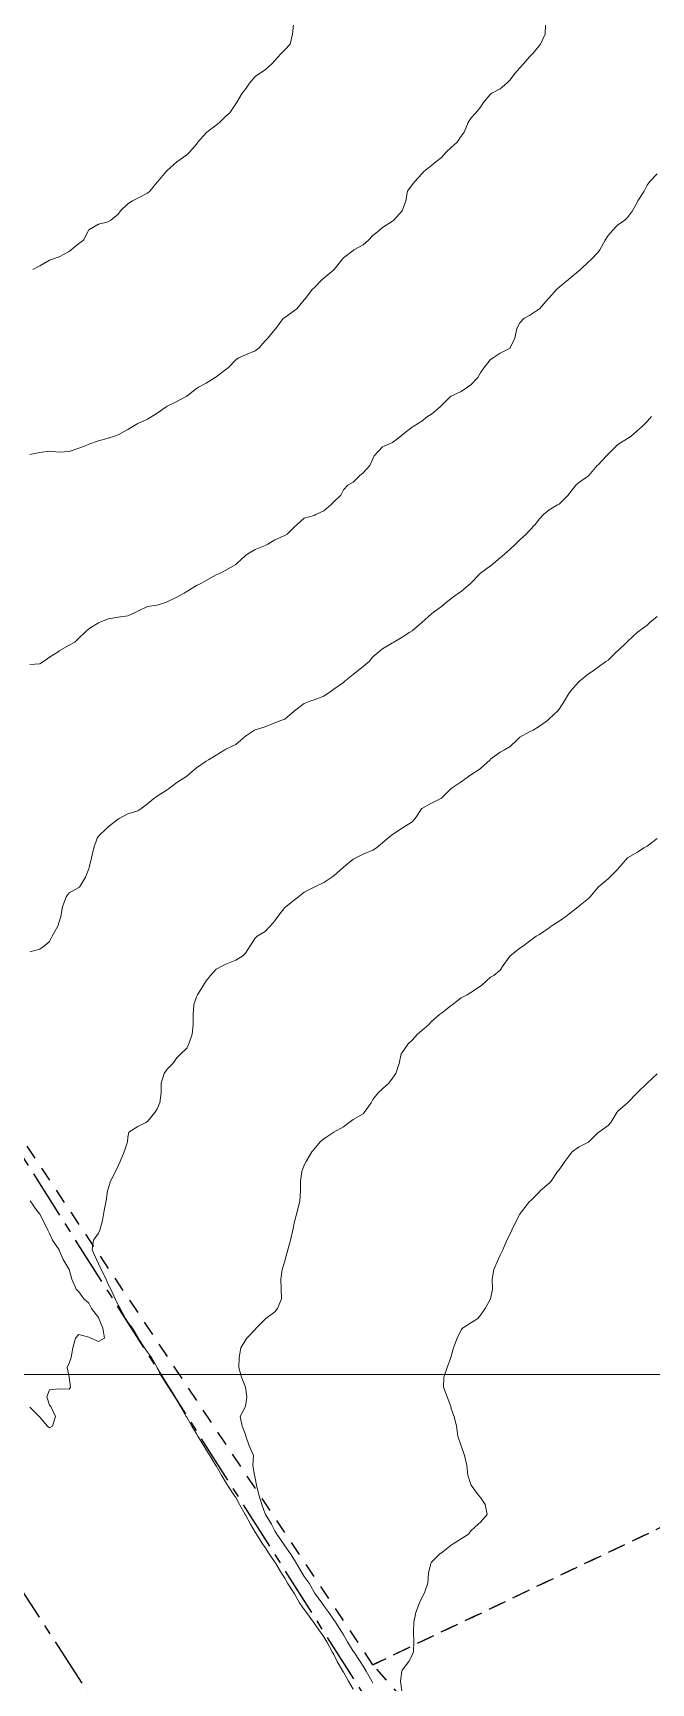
# Model space of a CAD drawing. Header units: centimetres. Extents: x 0 to 642158, y -847 to 649707.
# Drawn here: x 617588.9 to 617620.4, y 620771.7 to 620855.8 of the extents above; entities that cross this region are included whole.
import ezdxf

# ---------------------------------------------------------------- set-up
doc = ezdxf.new("R2010")
doc.units = ezdxf.units.CM
doc.header["$MEASUREMENT"] = 0
doc.linetypes.add('CENTERX2', pattern=[4, 2.5, -0.5, 0.5, -0.5])
doc.linetypes.add('JIS_02_0.7', pattern=[1.35, 0.75, -0.6])
for name, color, linetype, lineweight in [('MEV_grille', 254, 'Continuous', 9), ('WAL_parcellaire agricole', 7, 'JIS_02_0.7', 25), ('WAL_topographie 0.5', 253, 'Continuous', 20)]:
    doc.layers.add(name, color=color, linetype=linetype, lineweight=lineweight)
doc.layers.add('SPW_parcellaire cadastral', color=7, linetype='CENTERX2', lineweight=25, true_color=0xff0542)

# ---------------------------------------------------------------- blocks, each defined once
blk = doc.blocks.new('*U114')
at = {"layer": 'MEV_grille', "transparency": 33554687}
blk.add_lwpolyline([(-1338.461, 0), (1338.461, 0)], dxfattribs=at)
blk = doc.blocks.new('*U115')
at = {"layer": 'MEV_grille', "color": 0, "linetype": 'ByBlock', "lineweight": -2, "transparency": 16777216}
blk.add_blockref('*U114', (0, -1600), dxfattribs=at)

msp = doc.modelspace()

# ---------------------------------------------------------------- linework, layer by layer
at = {"layer": 'SPW_parcellaire cadastral'}
for points in [[(617779.335, 620865.112), (617770.644, 620841.831), (617609.563, 620765.114), (617530.476, 620889.801), (617510.399, 620919.604), (617480.638, 620965.028), (617603.182, 621024.128), (617779.335, 620865.112)], [(617404.956, 620754.186), (617454.845, 620780.014), (617546.487, 620840.855), (617597.653, 620762.022), (617447.371, 620685.97), (617443.362, 620692.406), (617418.115, 620733.491), (617404.956, 620754.186)]]:
    msp.add_lwpolyline(points, dxfattribs=at)
at = {"layer": 'WAL_parcellaire agricole'}
for points in [[(617606.254, 620772.588), (617583.209, 620807.127), (617562.997, 620838.083), (617550.328, 620858.664), (617703.526, 620935.515), (617753.864, 620890.105), (617779.241, 620867.358), (617776.118, 620853.607), (617606.254, 620772.588)], [(617776.118, 620853.607), (617772.177, 620842.379), (617767.87, 620840.982), (617613.163, 620764.688), (617606.254, 620772.588), (617776.118, 620853.607)]]:
    msp.add_lwpolyline(points, dxfattribs=at)
at = {"layer": 'WAL_topographie 0.5'}
for points in [[(617615.067, 620856.25), (617615.036, 620855.75), (617614.807, 620855.25), (617614.75, 620855.185), (617614.395, 620854.75), (617614.25, 620854.605), (617613.936, 620854.25), (617613.75, 620854.039), (617613.488, 620853.75), (617613.25, 620853.427), (617613.093, 620853.25), (617612.75, 620852.964), (617612.321, 620852.75), (617612.25, 620852.692), (617611.879, 620852.25), (617611.75, 620852.04), (617611.5, 620851.75), (617611.25, 620851.475), (617611.105, 620851.25), (617610.903, 620850.75), (617610.75, 620850.56), (617610.546, 620850.25), (617610.25, 620849.979), (617610.016, 620849.75), (617609.75, 620849.472), (617609.464, 620849.25), (617609.25, 620849.053), (617608.853, 620848.75), (617608.75, 620848.625), (617608.39, 620848.25), (617608.25, 620848.066), (617608.01, 620847.75), (617607.93, 620847.25), (617607.75, 620846.75), (617607.75, 620846.75), (617607.3, 620846.25), (617607.25, 620846.213), (617606.75, 620845.9), (617606.574, 620845.75), (617606.25, 620845.482), (617606.029, 620845.25), (617605.75, 620845.01), (617605.286, 620844.75), (617605.25, 620844.729), (617604.75, 620844.35), (617604.667, 620844.25), (617604.272, 620843.75), (617604.25, 620843.73), (617603.75, 620843.316), (617603.665, 620843.25), (617603.25, 620842.825), (617603.164, 620842.75), (617602.787, 620842.25), (617602.75, 620842.21), (617602.367, 620841.75), (617602.25, 620841.658), (617601.75, 620841.303), (617601.681, 620841.25), (617601.298, 620840.75), (617601.25, 620840.685), (617600.893, 620840.25), (617600.75, 620840.112), (617600.45, 620839.75), (617600.25, 620839.607), (617599.75, 620839.403), (617599.393, 620839.25), (617599.25, 620839.153), (617598.882, 620838.75), (617598.75, 620838.652), (617598.25, 620838.277), (617598.208, 620838.25), (617597.75, 620837.961), (617597.35, 620837.75), (617597.25, 620837.689), (617596.75, 620837.292), (617596.694, 620837.25), (617596.25, 620837.024), (617595.75, 620836.789), (617595.694, 620836.75), (617595.25, 620836.417), (617594.974, 620836.25), (617594.75, 620836.127), (617594.25, 620835.893), (617594.009, 620835.75), (617593.75, 620835.594), (617593.25, 620835.317), (617593.063, 620835.25), (617592.75, 620835.154), (617592.25, 620835.02), (617591.75, 620834.837), (617591.54, 620834.75), (617591.25, 620834.633), (617590.75, 620834.473), (617590.25, 620834.429), (617589.75, 620834.492), (617589.25, 620834.421), (617588.75, 620834.314)], [(617602.2, 620856.25), (617602.145, 620855.75), (617602.028, 620855.25), (617601.75, 620854.964), (617601.553, 620854.75), (617601.25, 620854.421), (617601.088, 620854.25), (617600.75, 620853.938), (617600.462, 620853.75), (617600.25, 620853.593), (617599.95, 620853.25), (617599.75, 620852.954), (617599.573, 620852.75), (617599.283, 620852.25), (617599.25, 620852.2), (617598.95, 620851.75), (617598.75, 620851.574), (617598.417, 620851.25), (617598.25, 620851.122), (617597.779, 620850.75), (617597.75, 620850.723), (617597.323, 620850.25), (617597.25, 620850.153), (617596.912, 620849.75), (617596.75, 620849.596), (617596.25, 620849.25), (617596.25, 620849.25), (617595.75, 620848.8), (617595.706, 620848.75), (617595.28, 620848.25), (617595.25, 620848.214), (617594.868, 620847.75), (617594.75, 620847.645), (617594.25, 620847.39), (617593.989, 620847.25), (617593.75, 620847.101), (617593.368, 620846.75), (617593.25, 620846.576), (617592.855, 620846.25), (617592.75, 620846.181), (617592.25, 620846.067), (617591.75, 620845.771), (617591.735, 620845.75), (617591.477, 620845.25), (617591.25, 620845.078), (617590.854, 620844.75), (617590.75, 620844.669), (617590.25, 620844.399), (617589.792, 620844.25), (617589.75, 620844.235), (617589.25, 620843.944), (617588.897, 620843.75)], [(617620.75, 620848.636), (617620.385, 620848.25), (617620.25, 620848.058), (617620.09, 620847.75), (617619.776, 620847.25), (617619.75, 620847.202), (617619.493, 620846.75), (617619.25, 620846.404), (617619.096, 620846.25), (617618.75, 620846.025), (617618.482, 620845.75), (617618.25, 620845.486), (617618.108, 620845.25), (617617.838, 620844.75), (617617.75, 620844.635), (617617.375, 620844.25), (617617.25, 620844.144), (617616.839, 620843.75), (617616.75, 620843.67), (617616.25, 620843.268), (617616.226, 620843.25), (617615.75, 620842.86), (617615.633, 620842.75), (617615.25, 620842.311), (617615.202, 620842.25), (617614.75, 620841.75), (617614.75, 620841.75), (617614.25, 620841.405), (617613.955, 620841.25), (617613.75, 620841.036), (617613.592, 620840.75), (617613.487, 620840.25), (617613.262, 620839.75), (617613.25, 620839.738), (617612.75, 620839.492), (617612.386, 620839.25), (617612.25, 620839.171), (617611.936, 620838.75), (617611.75, 620838.479), (617611.599, 620838.25), (617611.25, 620837.872), (617611.083, 620837.75), (617610.75, 620837.528), (617610.25, 620837.285), (617610.2, 620837.25), (617609.75, 620836.821), (617609.679, 620836.75), (617609.25, 620836.375), (617609.043, 620836.25), (617608.75, 620836.02), (617608.315, 620835.75), (617608.25, 620835.705), (617607.75, 620835.318), (617607.674, 620835.25), (617607.25, 620834.932), (617606.829, 620834.75), (617606.75, 620834.703), (617606.311, 620834.25), (617606.25, 620834.096), (617606.089, 620833.75), (617605.75, 620833.385), (617605.591, 620833.25), (617605.25, 620832.909), (617604.981, 620832.75), (617604.75, 620832.519), (617604.61, 620832.25), (617604.25, 620831.904), (617604.112, 620831.75), (617603.75, 620831.45), (617603.338, 620831.25), (617603.25, 620831.213), (617602.75, 620831.067), (617602.385, 620830.75), (617602.25, 620830.629), (617601.871, 620830.25), (617601.75, 620830.185), (617601.25, 620829.956), (617600.898, 620829.75), (617600.75, 620829.668), (617600.25, 620829.464), (617599.875, 620829.25), (617599.75, 620829.173), (617599.304, 620828.75), (617599.25, 620828.706), (617598.75, 620828.42), (617598.424, 620828.25), (617598.25, 620828.172), (617597.75, 620827.891), (617597.5, 620827.75), (617597.25, 620827.63), (617596.75, 620827.332), (617596.629, 620827.25), (617596.25, 620827.042), (617595.75, 620826.801), (617595.611, 620826.75), (617595.25, 620826.638), (617594.75, 620826.556), (617594.25, 620826.333), (617594.115, 620826.25), (617593.75, 620826.092), (617593.25, 620826.014), (617592.75, 620825.94), (617592.279, 620825.75), (617592.25, 620825.732), (617591.75, 620825.417), (617591.575, 620825.25), (617591.25, 620824.94), (617591.05, 620824.75), (617590.75, 620824.588), (617590.25, 620824.302), (617590.185, 620824.25), (617589.75, 620823.987), (617589.44, 620823.75), (617589.25, 620823.644), (617588.75, 620823.601)], [(617620.475, 620836.25), (617620.25, 620835.993), (617619.992, 620835.75), (617619.75, 620835.534), (617619.432, 620835.25), (617619.25, 620835.137), (617618.75, 620834.823), (617618.667, 620834.75), (617618.25, 620834.333), (617618.172, 620834.25), (617617.75, 620833.798), (617617.703, 620833.75), (617617.276, 620833.25), (617617.25, 620833.226), (617616.75, 620832.864), (617616.615, 620832.75), (617616.25, 620832.3), (617616.209, 620832.25), (617615.75, 620831.791), (617615.678, 620831.75), (617615.25, 620831.5), (617614.96, 620831.25), (617614.75, 620831.04), (617614.525, 620830.75), (617614.25, 620830.436), (617614.069, 620830.25), (617613.75, 620829.963), (617613.537, 620829.75), (617613.25, 620829.489), (617612.988, 620829.25), (617612.75, 620829.048), (617612.4, 620828.75), (617612.25, 620828.635), (617611.75, 620828.272), (617611.725, 620828.25), (617611.25, 620827.75), (617611.25, 620827.75), (617610.75, 620827.331), (617610.625, 620827.25), (617610.25, 620826.974), (617609.967, 620826.75), (617609.75, 620826.564), (617609.327, 620826.25), (617609.25, 620826.191), (617608.75, 620825.75), (617608.75, 620825.75), (617608.25, 620825.314), (617608.141, 620825.25), (617607.75, 620824.993), (617607.325, 620824.75), (617607.25, 620824.702), (617606.75, 620824.411), (617606.558, 620824.25), (617606.25, 620823.992), (617606.058, 620823.75), (617605.75, 620823.495), (617605.439, 620823.25), (617605.25, 620823.087), (617604.824, 620822.75), (617604.75, 620822.687), (617604.25, 620822.353), (617604.129, 620822.25), (617603.75, 620821.995), (617603.25, 620821.803), (617603.083, 620821.75), (617602.75, 620821.62), (617602.25, 620821.25), (617602.25, 620821.25), (617601.75, 620820.825), (617601.562, 620820.75), (617601.25, 620820.622), (617600.75, 620820.424), (617600.25, 620820.278), (617600.202, 620820.25), (617599.75, 620819.952), (617599.506, 620819.75), (617599.25, 620819.528), (617598.75, 620819.28), (617598.698, 620819.25), (617598.25, 620818.973), (617597.861, 620818.75), (617597.75, 620818.679), (617597.25, 620818.333), (617597.147, 620818.25), (617596.75, 620817.904), (617596.519, 620817.75), (617596.25, 620817.587), (617595.797, 620817.25), (617595.75, 620817.212), (617595.25, 620816.893), (617595.058, 620816.75), (617594.75, 620816.5), (617594.417, 620816.25), (617594.25, 620816.142), (617593.75, 620815.984), (617593.309, 620815.75), (617593.25, 620815.717), (617592.75, 620815.33), (617592.676, 620815.25), (617592.25, 620814.854), (617592.175, 620814.75), (617592.005, 620814.25), (617591.89, 620813.75), (617591.767, 620813.25), (617591.75, 620813.175), (617591.59, 620812.75), (617591.278, 620812.25), (617591.25, 620812.222), (617590.75, 620811.964), (617590.592, 620811.75), (617590.411, 620811.25), (617590.33, 620810.75), (617590.25, 620810.475), (617590.168, 620810.25), (617589.893, 620809.75), (617589.75, 620809.481), (617589.5, 620809.25), (617589.25, 620809.083), (617588.75, 620808.955)], [(617620.75, 620826.048), (617620.391, 620825.75), (617620.25, 620825.619), (617619.75, 620825.25), (617619.75, 620825.25), (617619.25, 620824.786), (617619.205, 620824.75), (617618.75, 620824.309), (617618.676, 620824.25), (617618.25, 620823.824), (617618.145, 620823.75), (617617.75, 620823.462), (617617.445, 620823.25), (617617.25, 620823.125), (617616.794, 620822.75), (617616.75, 620822.71), (617616.339, 620822.25), (617616.25, 620822.118), (617616.024, 620821.75), (617615.75, 620821.325), (617615.69, 620821.25), (617615.25, 620820.827), (617615.167, 620820.75), (617614.75, 620820.456), (617614.432, 620820.25), (617614.25, 620820.17), (617613.75, 620819.906), (617613.598, 620819.75), (617613.25, 620819.43), (617612.969, 620819.25), (617612.75, 620819.125), (617612.25, 620818.771), (617612.232, 620818.75), (617611.75, 620818.301), (617611.671, 620818.25), (617611.25, 620817.969), (617610.938, 620817.75), (617610.75, 620817.621), (617610.25, 620817.283), (617610.205, 620817.25), (617609.75, 620816.785), (617609.682, 620816.75), (617609.25, 620816.529), (617608.75, 620816.26), (617608.739, 620816.25), (617608.409, 620815.75), (617608.25, 620815.579), (617607.75, 620815.25), (617607.75, 620815.25), (617607.25, 620814.933), (617607.008, 620814.75), (617606.75, 620814.515), (617606.429, 620814.25), (617606.25, 620814.131), (617605.75, 620813.925), (617605.381, 620813.75), (617605.25, 620813.679), (617604.75, 620813.262), (617604.735, 620813.25), (617604.25, 620812.818), (617604.161, 620812.75), (617603.75, 620812.483), (617603.25, 620812.25), (617603.25, 620812.25), (617602.75, 620811.985), (617602.454, 620811.75), (617602.25, 620811.601), (617601.802, 620811.25), (617601.75, 620811.205), (617601.409, 620810.75), (617601.25, 620810.524), (617601.014, 620810.25), (617600.75, 620809.986), (617600.345, 620809.75), (617600.25, 620809.645), (617599.982, 620809.25), (617599.75, 620808.889), (617599.611, 620808.75), (617599.25, 620808.518), (617598.75, 620808.321), (617598.611, 620808.25), (617598.25, 620808.064), (617597.961, 620807.75), (617597.75, 620807.474), (617597.612, 620807.25), (617597.294, 620806.75), (617597.25, 620806.655), (617597.113, 620806.25), (617597.081, 620805.75), (617597.081, 620805.25), (617597.029, 620804.75), (617596.856, 620804.25), (617596.75, 620804.038), (617596.45, 620803.75), (617596.25, 620803.542), (617596.038, 620803.25), (617595.75, 620802.971), (617595.594, 620802.75), (617595.455, 620802.25), (617595.445, 620801.75), (617595.377, 620801.25), (617595.25, 620800.937), (617595.121, 620800.75), (617594.75, 620800.302), (617594.662, 620800.25), (617594.25, 620800.031), (617593.8, 620799.75), (617593.75, 620799.5), (617593.723, 620799.25), (617593.567, 620798.75), (617593.348, 620798.25), (617593.25, 620798.036), (617593.125, 620797.75), (617592.866, 620797.25), (617592.75, 620796.865), (617592.714, 620796.75), (617592.643, 620796.25), (617592.545, 620795.75), (617592.452, 620795.25), (617592.321, 620794.75), (617592.25, 620794.6), (617591.991, 620794.25), (617591.931, 620793.75), (617592.149, 620793.25), (617592.25, 620793.035), (617592.393, 620792.75), (617592.633, 620792.25), (617592.75, 620791.976), (617592.871, 620791.75), (617593.096, 620791.25), (617593.25, 620790.929), (617593.355, 620790.75), (617593.633, 620790.25), (617593.75, 620790.063), (617593.991, 620789.75), (617594.25, 620789.294), (617594.276, 620789.25), (617594.593, 620788.75), (617594.75, 620788.534), (617594.954, 620788.25), (617595.235, 620787.75), (617595.25, 620787.724), (617595.527, 620787.25), (617595.75, 620786.902), (617595.859, 620786.75), (617596.157, 620786.25), (617596.25, 620786.085), (617596.436, 620785.75), (617596.726, 620785.25), (617596.75, 620785.209), (617597.014, 620784.75), (617597.25, 620784.357), (617597.313, 620784.25), (617597.618, 620783.75), (617597.75, 620783.547), (617597.928, 620783.25), (617598.234, 620782.75), (617598.25, 620782.725), (617598.525, 620782.25), (617598.75, 620781.888), (617598.839, 620781.75), (617599.16, 620781.25), (617599.25, 620781.113), (617599.453, 620780.75), (617599.739, 620780.25), (617599.75, 620780.233), (617600, 620779.75), (617600.25, 620779.355), (617600.313, 620779.25), (617600.626, 620778.75), (617600.75, 620778.571), (617600.952, 620778.25), (617601.25, 620777.811), (617601.291, 620777.75), (617601.592, 620777.25), (617601.75, 620777.004), (617601.9, 620776.75), (617602.221, 620776.25), (617602.25, 620776.206), (617602.512, 620775.75), (617602.75, 620775.411), (617602.859, 620775.25), (617603.219, 620774.75), (617603.25, 620774.707), (617603.57, 620774.25), (617603.75, 620774.007), (617603.907, 620773.75), (617604.178, 620773.25), (617604.25, 620773.113), (617604.425, 620772.75), (617604.724, 620772.25), (617604.75, 620772.211), (617605.015, 620771.75), (617605.25, 620771.336)], [(617620.75, 620814.735), (617620.25, 620814.347), (617620.074, 620814.25), (617619.75, 620814.038), (617619.25, 620813.75), (617619.25, 620813.75), (617618.824, 620813.25), (617618.75, 620813.167), (617618.35, 620812.75), (617618.25, 620812.679), (617617.75, 620812.25), (617617.75, 620812.25), (617617.347, 620811.75), (617617.25, 620811.665), (617616.75, 620811.263), (617616.735, 620811.25), (617616.25, 620810.866), (617616.103, 620810.75), (617615.75, 620810.515), (617615.341, 620810.25), (617615.25, 620810.167), (617614.75, 620809.833), (617614.591, 620809.75), (617614.25, 620809.5), (617613.937, 620809.25), (617613.75, 620809.138), (617613.25, 620808.75), (617613.25, 620808.75), (617612.895, 620808.25), (617612.75, 620808.013), (617612.417, 620807.75), (617612.25, 620807.654), (617611.813, 620807.25), (617611.75, 620807.198), (617611.25, 620806.879), (617611.059, 620806.75), (617610.75, 620806.595), (617610.297, 620806.25), (617610.25, 620806.213), (617609.75, 620805.823), (617609.653, 620805.75), (617609.25, 620805.393), (617609.099, 620805.25), (617608.75, 620804.939), (617608.531, 620804.75), (617608.25, 620804.44), (617608.06, 620804.25), (617607.75, 620803.822), (617607.7, 620803.75), (617607.595, 620803.25), (617607.422, 620802.75), (617607.25, 620802.5), (617607.073, 620802.25), (617606.75, 620801.956), (617606.524, 620801.75), (617606.25, 620801.423), (617606.156, 620801.25), (617605.804, 620800.75), (617605.75, 620800.693), (617605.25, 620800.398), (617605.033, 620800.25), (617604.75, 620800.02), (617604.25, 620799.75), (617604.25, 620799.75), (617603.75, 620799.412), (617603.56, 620799.25), (617603.25, 620798.875), (617603.13, 620798.75), (617602.845, 620798.25), (617602.75, 620798.075), (617602.625, 620797.75), (617602.552, 620797.25), (617602.551, 620796.75), (617602.523, 620796.25), (617602.41, 620795.75), (617602.262, 620795.25), (617602.25, 620795.194), (617602.159, 620794.75), (617602.046, 620794.25), (617601.919, 620793.75), (617601.779, 620793.25), (617601.75, 620793.162), (617601.629, 620792.75), (617601.547, 620792.25), (617601.567, 620791.75), (617601.59, 620791.25), (617601.386, 620790.75), (617601.25, 620790.592), (617600.786, 620790.25), (617600.75, 620790.219), (617600.295, 620789.75), (617600.25, 620789.685), (617599.815, 620789.25), (617599.75, 620789.143), (617599.511, 620788.75), (617599.425, 620788.25), (617599.417, 620787.75), (617599.552, 620787.25), (617599.75, 620786.75), (617599.75, 620786.75), (617599.82, 620786.25), (617599.75, 620785.75), (617599.75, 620785.75), (617599.484, 620785.25), (617599.574, 620784.75), (617599.75, 620784.322), (617599.775, 620784.25), (617599.945, 620783.75), (617600.16, 620783.25), (617600.125, 620782.75), (617600.217, 620782.25), (617600.25, 620782.1), (617600.319, 620781.75), (617600.426, 620781.25), (617600.58, 620780.75), (617600.75, 620780.275), (617600.763, 620780.25), (617601.076, 620779.75), (617601.25, 620779.41), (617601.356, 620779.25), (617601.683, 620778.75), (617601.75, 620778.65), (617602.053, 620778.25), (617602.25, 620777.913), (617602.356, 620777.75), (617602.65, 620777.25), (617602.75, 620777.09), (617603.002, 620776.75), (617603.25, 620776.292), (617603.278, 620776.25), (617603.641, 620775.75), (617603.75, 620775.598), (617604.003, 620775.25), (617604.25, 620774.878), (617604.337, 620774.75), (617604.665, 620774.25), (617604.75, 620774.107), (617604.961, 620773.75), (617605.25, 620773.283), (617605.274, 620773.25), (617605.606, 620772.75), (617605.75, 620772.513), (617605.909, 620772.25), (617606.193, 620771.75), (617606.25, 620771.648)], [(617620.75, 620802.729), (617620.25, 620802.25), (617620.25, 620802.25), (617619.75, 620801.77), (617619.733, 620801.75), (617619.25, 620801.25), (617619.25, 620801.25), (617618.75, 620800.824), (617618.693, 620800.75), (617618.393, 620800.25), (617618.25, 620800.083), (617617.774, 620799.75), (617617.75, 620799.733), (617617.267, 620799.25), (617617.25, 620799.235), (617616.75, 620798.983), (617616.427, 620798.75), (617616.25, 620798.53), (617616.038, 620798.25), (617615.75, 620797.837), (617615.673, 620797.75), (617615.35, 620797.25), (617615.25, 620797.157), (617614.792, 620796.75), (617614.75, 620796.708), (617614.292, 620796.25), (617614.25, 620796.21), (617613.879, 620795.75), (617613.75, 620795.576), (617613.576, 620795.25), (617613.346, 620794.75), (617613.25, 620794.563), (617613.087, 620794.25), (617612.884, 620793.75), (617612.75, 620793.475), (617612.638, 620793.25), (617612.421, 620792.75), (617612.341, 620792.25), (617612.359, 620791.75), (617612.25, 620791.25), (617612.25, 620791.25), (617611.986, 620790.75), (617611.75, 620790.41), (617611.612, 620790.25), (617611.25, 620790.022), (617610.819, 620789.75), (617610.75, 620789.667), (617610.546, 620789.25), (617610.37, 620788.75), (617610.25, 620788.317), (617610.229, 620788.25), (617610.048, 620787.75), (617609.865, 620787.25), (617609.853, 620786.75), (617610.035, 620786.25), (617610.222, 620785.75), (617610.25, 620785.639), (617610.393, 620785.25), (617610.514, 620784.75), (617610.594, 620784.25), (617610.75, 620783.75), (617610.75, 620783.75), (617610.921, 620783.25), (617611.048, 620782.75), (617611.099, 620782.25), (617611.25, 620781.786), (617611.261, 620781.75), (617611.625, 620781.25), (617611.75, 620781.119), (617611.98, 620780.75), (617612.083, 620780.25), (617611.75, 620779.861), (617611.625, 620779.75), (617611.25, 620779.417), (617611.13, 620779.25), (617610.75, 620779), (617610.354, 620778.75), (617610.25, 620778.691), (617609.75, 620778.301), (617609.673, 620778.25), (617609.25, 620777.81), (617609.203, 620777.75), (617609.088, 620777.25), (617609.057, 620776.75), (617608.883, 620776.25), (617608.75, 620775.99), (617608.635, 620775.75), (617608.448, 620775.25), (617608.337, 620774.75), (617608.318, 620774.25), (617608.348, 620773.75), (617608.323, 620773.25), (617608.25, 620773.075), (617608.091, 620772.75), (617607.75, 620772.313), (617607.723, 620772.25), (617607.655, 620771.75), (617607.734, 620771.25)], [(617588.77, 620796.25), (617589.102, 620795.75), (617589.25, 620795.566), (617589.419, 620795.25), (617589.66, 620794.75), (617589.75, 620794.576), (617589.894, 620794.25), (617590.236, 620793.75), (617590.25, 620793.726), (617590.439, 620793.25), (617590.75, 620792.75), (617590.75, 620792.75), (617590.894, 620792.25), (617591.103, 620791.75), (617591.25, 620791.599), (617591.495, 620791.25), (617591.75, 620791.032), (617591.887, 620790.75), (617592.25, 620790.294), (617592.274, 620790.25), (617592.473, 620789.75), (617592.55, 620789.25), (617592.25, 620789.068), (617591.85, 620789.25), (617591.75, 620789.302), (617591.25, 620789.424), (617591.068, 620789.25), (617590.933, 620788.75), (617590.85, 620788.25), (617590.75, 620787.964), (617590.65, 620787.75), (617590.75, 620787.25), (617590.75, 620787.25), (617590.818, 620786.75), (617590.75, 620786.643), (617590.25, 620786.65), (617589.75, 620786.607), (617589.611, 620786.25), (617589.75, 620785.833), (617589.821, 620785.75), (617590.058, 620785.25), (617589.9, 620784.75), (617589.75, 620784.671), (617589.65, 620784.75), (617589.25, 620785.212), (617589.222, 620785.25), (617588.75, 620785.722)]]:
    msp.add_lwpolyline(points, dxfattribs=at)

# ---------------------------------------------------------------- block references
at = {"layer": 'MEV_grille', "transparency": 33554687}
msp.add_blockref('*U115', (616669.481, 622387.381), dxfattribs=at)

doc.saveas('drawing.dxf')
